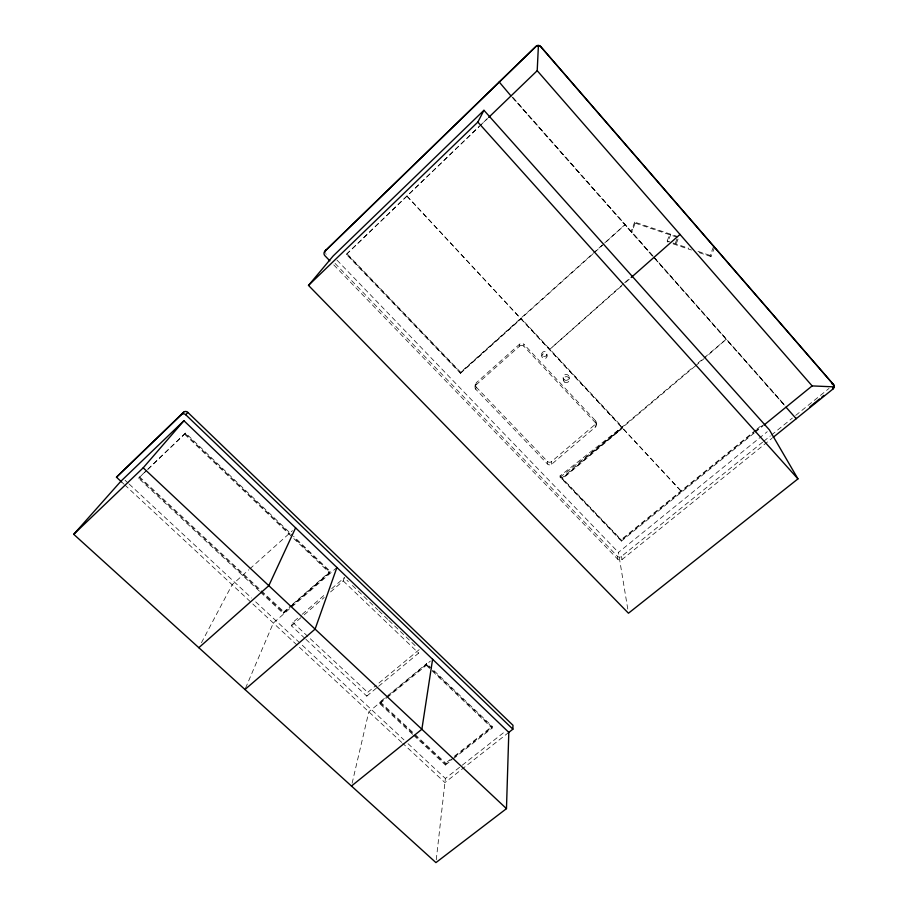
<?xml version="1.0" encoding="UTF-8"?>
<svg xmlns="http://www.w3.org/2000/svg" width="908" height="908" viewBox="0 0 908 908"><rect width="100%" height="100%" fill="white"/><g stroke="black" fill="none" stroke-linecap="round" stroke-linejoin="round"><path stroke-width="0.68" stroke-dasharray="4.54 3.41" d="M595.682 422.946L523.927 346.334L523.973 344.325A3.076 2.996 -1.6 0 0 519.626 344.132L476.212 382.824L475.883 385.049A3.053 2.94 9 0 0 475.735 389.214L547.479 463.999A2.996 2.826 -2.7 0 0 551.712 464.192L595.398 427.032A3.042 2.883 -10.2 0 0 595.682 422.946L595.296 420.517L523.973 344.325M475.883 385.049L519.558 346.141L519.626 344.132M453.217 758.872L492.068 728.148L492.17 726.321L432.753 669.48M436.249 859.797L445.397 778.462L505.223 731.383M413.639 735.287L445.442 765.013L445.658 763.106L450.096 759.61M475.735 389.214L476.076 386.967A3.042 2.928 9 0 1 476.212 382.824M474.952 386.706L475.293 384.481M387.353 697.401L426.329 665.303L426.612 663.6L431.731 668.504M378.659 686.266L418.633 653.124L419.269 649.572L377.353 684.348M460.674 372.28L346.958 253.695L346.413 254.388L460.469 373.301L460.674 372.28L624.999 224.673L594.547 252.458M412.607 734.322L379.771 703.643L380.168 701.873L386.649 696.527M352.1 783.286L368.818 711.815L430.437 661.058M305.928 639.323L366.775 696.118L367.672 692.373L376.275 685.245M330.557 591.937L343.224 580.927L344.302 577.715L348.354 581.608M290.639 606.987L329.661 572.88L330.206 571.382L293.545 536.31M634.635 222.108L631.242 231.404L631.741 232.448L635.146 223.096L634.635 222.108L677.833 236.636M667.198 241.029L669.854 233.958L670.535 235.002L667.868 242.107L667.198 241.029L688.661 248.236M676.937 238.986L675.155 243.696L675.87 244.797L678.106 238.883M714.596 247.351L710.998 256.589L710.124 255.443L713.711 246.238M304.895 638.358L291.491 625.85L292.841 622.434L301.24 615.136M260.517 592.186L283.251 613.445L283.909 611.856L291.275 605.42M245.512 688.207L273.331 623.036L335.846 568.408M201.44 642.762L232.13 584.729L248.781 569.804M147.777 469.413L185.595 433.048L292.524 535.334M259.484 591.221L138.561 478.221L139.639 476.961L283.909 611.856M487.312 118.642L346.686 254.047L460.572 372.791L593.56 253.343M346.413 254.388L479.095 126.643M480.116 125.667L487.256 118.789M185.595 433.048L139.106 477.585L259.847 590.461M138.561 478.221L146.756 470.401M460.469 373.301L520.908 319.026L520.942 318.152L622.241 426.998L622.502 428.156L562.041 479.186L561.95 477.903L693.791 366.594M249.814 568.873L292.478 530.647M623.603 283.693L549.431 349.659L621.617 285.952M624.67 282.751L629.959 278.075M625.862 282.206L630.118 278.461M292.331 604.501L330.206 571.382M283.251 613.445L289.584 607.906M302.285 614.217L325.393 594.15M331.692 588.668L344.302 577.715M291.491 625.85L303.102 615.772M304.157 614.852L324.224 597.43M476.076 386.967L547.376 461.355A2.985 2.815 -2.8 0 0 551.587 461.548L595.012 424.581A3.03 2.872 -10.3 0 0 595.296 420.517M698.059 362.996L726.218 339.217L704.858 357.956M695.119 366.174L561.995 478.55L621.288 540.374L753.867 432.469M695.369 365.969L703.961 358.717M366.775 696.118L377.58 687.163M387.727 695.641L426.612 663.6M379.771 703.643L386.275 698.297M754.185 433.059L621.413 541.089L621.163 539.658L755.74 430.108M756.829 429.212L762.3 424.762M754.877 431.652L762.629 425.341M755.206 432.231L762.97 425.92M627.78 609.075L618.427 552.416L767.249 431.697M335.063 263.422L617.372 556.229A2.917 2.667 -6.8 0 0 621.481 556.422L762.618 442.173M763.73 441.288L770.336 435.931M771.448 435.034L792.389 418.077M795.68 415.421L829.038 388.42M333.769 264.886L617.883 559.362A2.94 2.679 -6.8 0 0 622.014 559.555L771.959 438.326M454.522 756.103L492.17 726.321M453.319 757.919L445.556 764.059L413.787 734.368M454.42 757.045L492.113 727.229L432.526 670.252M445.442 765.013L452.105 759.746M621.413 541.089L560.134 477.199L560.054 475.917L622.241 426.998M560.134 477.199L622.502 428.156M508.809 732.381L444.931 782.571L402.766 743.368M635.146 223.096L677.22 237.249M698.025 251.38L710.124 255.443M673.1 243.866L691.487 250.041M699.239 252.64L710.998 256.589M125.111 480.287L128.221 483.181M129.254 484.146L251.561 598.02M255.716 601.879L403.935 739.861M408.078 743.72L445.397 778.462M120.866 481.274L123.953 484.146M124.748 484.895L401.733 742.415M380.168 701.873L413.935 733.448M414.956 734.402L445.658 763.106M260.88 591.426L283.58 612.65L329.933 572.131L294.237 537.99M379.975 702.758L412.765 733.403M292.841 622.434L367.672 692.373M343.224 580.927L418.633 653.124M185.118 433.627L290.163 534.086M426.476 664.452L431.516 669.287M184.63 434.206L329.661 572.88M426.329 665.303L431.391 670.138M432.401 671.103L492.068 728.148M352.406 585.49L368.614 601.028M369.624 601.993L377.728 609.767M378.75 610.732L387.864 619.472M388.874 620.448L417.237 647.631M337.004 260.142L618.427 552.416M560.054 475.917L621.163 539.658M513.258 97.871L653 256.033M653.771 256.907L785.216 405.683M512.906 97.826L785.272 406.058M512.135 97.099L784.705 405.547M632.036 229.213L632.535 230.246M621.481 556.422L622.014 559.555M595.989 421.845L596.386 424.286M617.372 556.229L617.883 559.362M595.012 424.581L595.398 427.032M569.146 376.775L569.384 378.976M563.164 378.046L563.357 380.248M546.9 354.154A2.565 2.486 -7.3 0 1 542.95 356.129A2.565 2.486 -7.3 0 1 543.177 351.827A2.565 2.486 -7.3 0 1 546.9 354.154L547.002 356.22A2.576 2.497 -7.1 0 1 543.018 358.206A2.576 2.497 -7.1 0 1 543.256 353.882A2.576 2.497 -7.1 0 1 547.002 356.22M551.587 461.548L551.712 464.192M547.376 461.355L547.479 463.999M541.781 353.927L541.849 355.993M519.558 346.141A3.099 3.019 -1.5 0 1 523.927 346.334M326.21 254.24A3.212 3.053 47.6 0 1 325.711 253.57M406.897 196.071L681.851 491.92L406.897 196.071M564.47 379.896A3.065 2.951 -9.7 0 0 569.202 377.546A3.065 2.951 -9.7 0 0 564.787 374.788A3.065 2.951 -9.7 0 0 564.47 379.896M564.685 382.109A3.076 2.962 -9.6 0 0 569.441 379.748A3.076 2.962 -9.6 0 0 564.992 376.968A3.076 2.962 -9.6 0 0 564.685 382.109"/><path stroke-width="1.36" d="M508.423 732.688L512.884 729.181L512.975 725.276L187.82 412.391A3.053 2.769 33.5 0 0 183.62 412.198L116.462 477.188L121.638 482M506.471 808.642L508.809 732.381L183.938 420.733L120.866 481.274L73.73 534.313L435.931 862.6L506.471 808.642L143.192 467.824L73.73 534.313M488.629 117.461L537.207 70.699L538.41 45.57M432.605 659.276L421.868 729.26L351.453 786.033M336.913 567.477L315.099 629.108L244.956 689.501M295.599 527.843L268.813 585.683L198.829 647.699M499.207 81.981L510.988 95.942M308.493 285.418L477.846 122.092L483.941 110.299L769.428 429.927L797.95 478.879L628.461 613.218L308.493 285.418L333.077 256.056L483.941 110.299M143.192 467.824L183.938 420.733M116.462 477.188L181.532 414.559A3.076 2.781 33.4 0 1 185.754 414.752L187.82 412.391M181.532 414.559L183.62 412.198M329.831 260.812L324.916 255.716A3.235 3.076 47.4 0 1 324.882 251.255L535.947 46.342A3.518 3.337 -82.7 0 1 540.669 46.524L833.612 384.742A3.201 2.906 -29.7 0 1 833.033 388.953M324.882 251.255L535.992 46.512A3.541 3.36 -82.7 0 1 540.737 46.705L833.612 384.742M631.173 277.519L680.013 234.423M763.957 425.103L812.138 385.911L834.236 386.876L833.794 386.354M809.891 406.773L819.629 398.907M821.785 397.159L823.953 395.411M773.06 437.44L833.045 388.942L832.602 388.408A3.189 2.894 -29.7 0 0 832.908 388.125M185.754 414.752L512.884 729.181M477.846 122.092L797.95 478.879M786.01 407.17L796.214 418.713L795.839 418.145M537.207 70.699L812.138 385.911M713.711 246.238L714.596 247.351M833.181 384.209A3.189 2.894 -29.7 0 1 833.794 385.582M833.589 387.114A3.189 2.894 -29.7 0 1 833.181 387.818M831.751 382.495A3.178 2.883 -29.8 0 1 832.375 384.629M325.28 251.981A3.212 3.053 47.6 0 1 326.176 249.802"/></g></svg>
